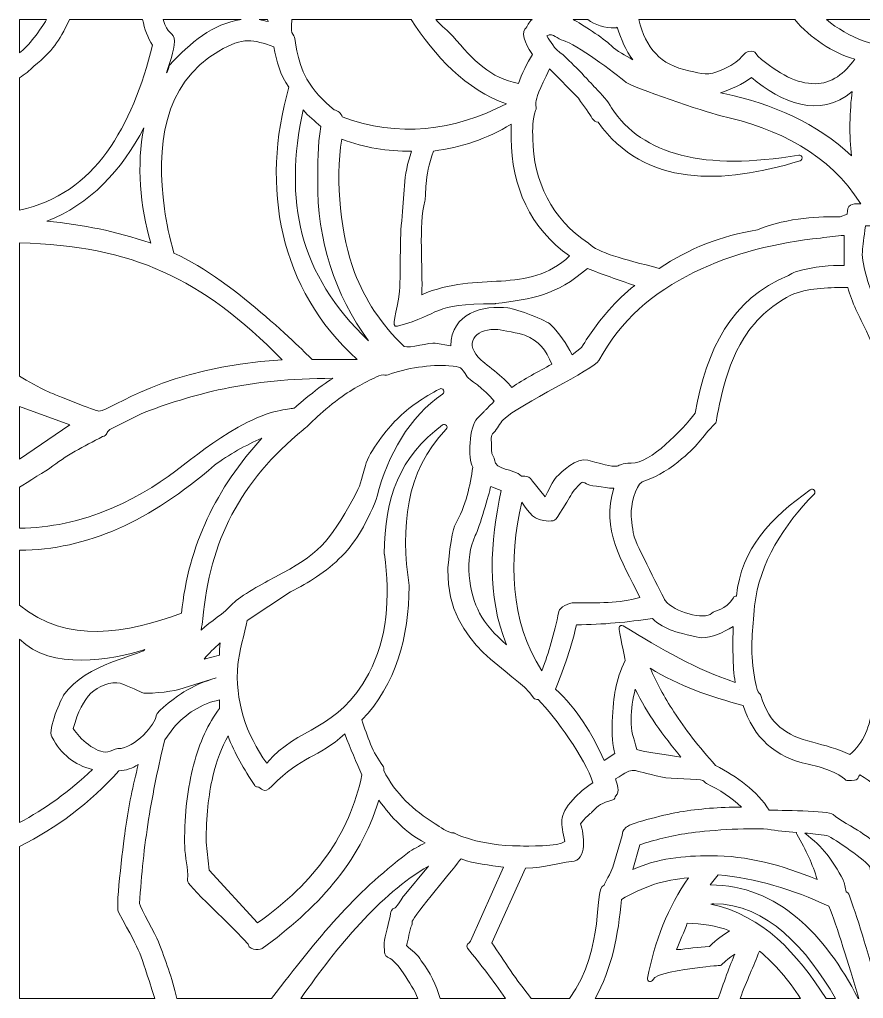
# Model space of a CAD drawing. Header units: millimetres. Extents: x -1200 to 1200, y -591 to 590.
# Drawn here: x -1200 to -186, y -586 to 590 of the extents above; entities that cross this region are included whole.
import ezdxf

# ---------------------------------------------------------------- set-up
doc = ezdxf.new("R2010")
doc.units = ezdxf.units.MM
doc.header["$MEASUREMENT"] = 0
doc.layers.add('Layer 1', color=7, linetype='Continuous')

msp = doc.modelspace()

# ---------------------------------------------------------------- linework, layer by layer
at = {"layer": 'Layer 1', "color": 250, "lineweight": 20}
for points, knots in [([(-1200.0502, 550.1167), (-1200.0502, 550.1167), (-1200.0502, 589.9713), (-1200.0502, 589.9713), (-1200.0502, 589.9713), (-1167.6913, 589.9713), (-1167.6913, 589.9713), (-1174.3447, 578.5433), (-1189.7363, 557.2686), (-1200.0502, 550.1167)], [0, 0, 0, 0, 0.333333333, 0.333333333, 0.333333333, 0.666666667, 0.666666667, 0.666666667, 1, 1, 1, 1]), ([(-1200.0502, 361.2103), (-1200.0502, 361.2103), (-1200.0502, 520.0186), (-1200.0502, 520.0186), (-1194.0051, 524.096), (-1188.0217, 528.6208), (-1182.758, 533.9669), (-1159.115, 553.8118), (-1153.8545, 561.8034), (-1139.8852, 589.9713), (-1139.8852, 589.9713), (-1052.2518, 589.9713), (-1052.2518, 589.9713), (-1050.0604, 579.0228), (-1046.0807, 567.8572), (-1040.2073, 559.3141), (-1065.0608, 461.4956), (-1108.927, 380.1898), (-1200.0502, 361.2103)], [0, 0, 0, 0, 0.166666667, 0.166666667, 0.166666667, 0.333333333, 0.333333333, 0.333333333, 0.5, 0.5, 0.5, 0.666666667, 0.666666667, 0.666666667, 0.833333333, 0.833333333, 0.833333333, 1, 1, 1, 1]), ([(-1027.3606, 589.9713), (-1027.3606, 589.9713), (-933.8211, 589.9713), (-933.8211, 589.9713), (-968.1476, 584.8919), (-994.5999, 562.5512), (-1019.8515, 535.268), (-1021.6828, 533.2894), (-1019.3272, 532.4277), (-1023.7311, 525.9273), (-1020.2471, 536.7162), (-1013.9618, 552.0387), (-1013.9618, 563.9343), (-1013.9618, 575.3872), (-1023.6594, 572.2111), (-1027.3606, 589.9713)], [0, 0, 0, 0, 0.2, 0.2, 0.2, 0.4, 0.4, 0.4, 0.6, 0.6, 0.6, 0.8, 0.8, 0.8, 1, 1, 1, 1]), ([(-912.3991, 589.9713), (-912.3991, 589.9713), (-902.2948, 589.9713), (-902.2948, 589.9713), (-901.9562, 589.1691), (-901.6163, 588.3797), (-901.2757, 587.6037), (-905.0151, 588.3336), (-908.4517, 589.2924), (-912.3991, 589.9713)], [0, 0, 0, 0, 0.333333333, 0.333333333, 0.333333333, 0.666666667, 0.666666667, 0.666666667, 1, 1, 1, 1]), ([(-872.8006, 589.9713), (-872.8006, 589.9713), (-729.7869, 589.9713), (-729.7869, 589.9713), (-701.9201, 547.3573), (-662.6633, 504.314), (-615.2373, 488.9019), (-677.6247, 455.878), (-745.6777, 448.1203), (-812.4455, 473.0001), (-813.8182, 478.1548), (-817.6001, 479.8283), (-821.9211, 481.6574), (-836.3756, 492.8839), (-847.242, 505.0066), (-854.9557, 518.4686), (-867.8456, 540.9645), (-868.6748, 568.8305), (-870.4307, 570.5018), (-875.0114, 574.8618), (-873.2495, 583.8209), (-872.8006, 589.9713)], [0, 0, 0, 0, 0.142857143, 0.142857143, 0.142857143, 0.285714286, 0.285714286, 0.285714286, 0.428571429, 0.428571429, 0.428571429, 0.571428571, 0.571428571, 0.571428571, 0.714285714, 0.714285714, 0.714285714, 0.857142857, 0.857142857, 0.857142857, 1, 1, 1, 1]), ([(-700.053, 589.9713), (-700.053, 589.9713), (-584.1083, 589.9713), (-584.1083, 589.9713), (-589.2283, 586.706), (-589.1935, 581.9956), (-593.0843, 578.2925), (-598.4673, 573.1694), (-588.0964, 553.1612), (-583.7477, 547.9781), (-590.1683, 537.7142), (-596.7141, 524.5873), (-600.7323, 513.3275), (-634.5532, 519.3585), (-654.4557, 540.8623), (-679.6681, 570.161), (-684.2128, 575.4424), (-693.6552, 582.4539), (-700.053, 589.9713)], [0, 0, 0, 0, 0.166666667, 0.166666667, 0.166666667, 0.333333333, 0.333333333, 0.333333333, 0.5, 0.5, 0.5, 0.666666667, 0.666666667, 0.666666667, 0.833333333, 0.833333333, 0.833333333, 1, 1, 1, 1]), ([(-535.0169, 589.9713), (-535.0169, 589.9713), (-517.4338, 589.9713), (-517.4338, 589.9713), (-508.5118, 583.7008), (-497.7172, 579.8757), (-484.1706, 579.8757), (-483.3519, 579.8757), (-482.5988, 580.1676), (-482.0066, 580.6553), (-477.218, 565.2698), (-471.9276, 553.4139), (-463.3215, 541.7351), (-471.8117, 546.5792), (-482.7351, 551.8796), (-489.3671, 558.6426), (-498.1905, 567.6404), (-525.0571, 584.7727), (-535.0169, 589.9713)], [0, 0, 0, 0, 0.166666667, 0.166666667, 0.166666667, 0.333333333, 0.333333333, 0.333333333, 0.5, 0.5, 0.5, 0.666666667, 0.666666667, 0.666666667, 0.833333333, 0.833333333, 0.833333333, 1, 1, 1, 1]), ([(-455.9347, 589.9713), (-455.9347, 589.9713), (-268.83, 589.9713), (-268.83, 589.9713), (-249.3469, 567.4287), (-223.8819, 550.426), (-196.5223, 542.35), (-208.3464, 525.8109), (-224.8361, 512.6601), (-244.2186, 512.9183), (-265.8789, 512.9183), (-287.7272, 524.014), (-313.2817, 546.202), (-315.8508, 550.7322), (-317.4585, 551.8866), (-320.3907, 551.8866), (-334.2419, 551.8866), (-327.3063, 542.1242), (-354.1563, 530.3516), (-374.7781, 521.3098), (-378.9751, 524.9688), (-395.8967, 528.4314), (-430.5313, 535.5185), (-447.778, 555.7652), (-455.9347, 589.9713)], [0, 0, 0, 0, 0.125, 0.125, 0.125, 0.25, 0.25, 0.25, 0.375, 0.375, 0.375, 0.5, 0.5, 0.5, 0.625, 0.625, 0.625, 0.75, 0.75, 0.75, 0.875, 0.875, 0.875, 1, 1, 1, 1]), ([(-230.6962, 589.9713), (-230.6962, 589.9713), (41.8164, 589.9713), (41.8164, 589.9713), (42.2522, 551.1006), (62.4812, 534.1081), (64.663, 527.661), (65.7109, 524.5644), (65.1683, 506.9734), (62.0934, 504.3161), (52.5687, 496.085), (38.3159, 490.9814), (25.2013, 478.2268), (-8.1235, 487.128), (11.5521, 505.1225), (-11.869, 505.1225), (-24.6574, 505.1225), (-54.7378, 484.34), (-78.0156, 509.9887), (-95.7537, 529.5334), (-86.6537, 562.0926), (-103.8112, 559.6349), (-103.8112, 559.6349), (-133.9556, 555.7802), (-133.9556, 555.7802), (-167.9226, 553.6353), (-204.895, 568.4998), (-230.6962, 589.9713)], [0, 0, 0, 0, 0.111111111, 0.111111111, 0.111111111, 0.222222222, 0.222222222, 0.222222222, 0.333333333, 0.333333333, 0.333333333, 0.444444444, 0.444444444, 0.444444444, 0.555555556, 0.555555556, 0.555555556, 0.666666667, 0.666666667, 0.666666667, 0.777777778, 0.777777778, 0.777777778, 0.888888889, 0.888888889, 0.888888889, 1, 1, 1, 1]), ([(-894.7221, 557.3514), (-919.2442, 566.0056), (-931.0408, 569.461), (-960.6406, 552.1601), (-1028.67, 512.3973), (-1035.8401, 435.957), (-1025.9068, 362.7864), (-1023.6164, 345.9107), (-1019.9807, 328.1027), (-1014.5671, 309.3595), (-940.8078, 276.4798), (-849.8199, 182.2855), (-848.4691, 181.7379), (-848.4691, 181.7379), (-794.4003, 181.7379), (-794.4003, 181.7379), (-887.8701, 265.8301), (-910.9947, 388.7232), (-876.4813, 508.7207), (-887.1948, 523.9349), (-891.1171, 539.1962), (-894.7221, 557.3514)], [0, 0, 0, 0, 0.142857143, 0.142857143, 0.142857143, 0.285714286, 0.285714286, 0.285714286, 0.428571429, 0.428571429, 0.428571429, 0.571428571, 0.571428571, 0.571428571, 0.714285714, 0.714285714, 0.714285714, 0.857142857, 0.857142857, 0.857142857, 1, 1, 1, 1]), ([(-313.6858, 337.4738), (-275.3745, 353.0541), (-237.3472, 353.1742), (-214.2678, 353.175), (-214.2678, 353.175), (-205.7727, 356.0735), (-205.7727, 356.0735), (-205.7727, 368.0228), (-200.742, 368.7566), (-189.463, 368.7566), (-226.9711, 428.5839), (-288.1989, 459.173), (-359.2375, 474.7727), (-359.2375, 474.7727), (-359.2375, 474.7734), (-359.2375, 474.7734), (-375.5387, 478.6859), (-463.7231, 508.4725), (-471.1402, 514.4669), (-484.6207, 525.3614), (-532.0365, 561.1634), (-546.7609, 564.7337), (-554.2733, 566.5553), (-558.4429, 574.5924), (-566.5259, 570.46), (-562.1493, 563.5824), (-558.8146, 555.7068), (-547.0939, 547.4515), (-541.9032, 543.7955), (-513.9753, 514.1932), (-508.2091, 507.7892), (-500.501, 499.9001), (-492.8205, 492.0111), (-488.7833, 483.845), (-470.2288, 455.506), (-442.3853, 436.5862), (-405.2541, 427.0913), (-367.6248, 417.4693), (-320.4798, 417.4882), (-263.8192, 427.1492), (-262.3213, 427.4046), (-260.9152, 426.6417), (-260.2119, 425.335), (-260.2119, 425.335), (-260.2111, 425.335), (-260.2111, 425.335), (-259.2444, 423.3896), (-260.1513, 420.9306), (-262.2674, 420.2836), (-355.0452, 391.9188), (-449.2635, 387.934), (-504.9887, 466.8865), (-511.5103, 466.8865), (-512.3527, 473.2492), (-519.0776, 482.0617), (-522.0908, 486.0098), (-525.4178, 490.3706), (-528.7238, 495.4149), (-528.7238, 495.4149), (-563.2516, 530.7334), (-563.2516, 530.7334), (-588.4201, 481.1766), (-576.7314, 489.5711), (-580.0401, 480.6969), (-583.9623, 470.1768), (-583.7097, 458.1026), (-583.5611, 447.0429), (-582.8773, 396.1862), (-560.2968, 349.6626), (-516.6863, 321.5007), (-516.4438, 321.3529), (-516.2157, 321.172), (-516.0078, 320.9578), (-505.3908, 310.0889), (-475.8164, 302.4381), (-431.478, 291.0985), (-395.5155, 315.3573), (-357.2298, 330.008), (-313.6858, 337.4738)], [0, 0, 0, 0, 0.038461538, 0.038461538, 0.038461538, 0.076923077, 0.076923077, 0.076923077, 0.115384615, 0.115384615, 0.115384615, 0.153846154, 0.153846154, 0.153846154, 0.192307692, 0.192307692, 0.192307692, 0.230769231, 0.230769231, 0.230769231, 0.269230769, 0.269230769, 0.269230769, 0.307692308, 0.307692308, 0.307692308, 0.346153846, 0.346153846, 0.346153846, 0.384615385, 0.384615385, 0.384615385, 0.423076923, 0.423076923, 0.423076923, 0.461538462, 0.461538462, 0.461538462, 0.5, 0.5, 0.5, 0.538461538, 0.538461538, 0.538461538, 0.576923077, 0.576923077, 0.576923077, 0.615384615, 0.615384615, 0.615384615, 0.653846154, 0.653846154, 0.653846154, 0.692307692, 0.692307692, 0.692307692, 0.730769231, 0.730769231, 0.730769231, 0.769230769, 0.769230769, 0.769230769, 0.807692308, 0.807692308, 0.807692308, 0.846153846, 0.846153846, 0.846153846, 0.884615385, 0.884615385, 0.884615385, 0.923076923, 0.923076923, 0.923076923, 0.961538462, 0.961538462, 0.961538462, 1, 1, 1, 1]), ([(-353.996, 501.161), (-296.2277, 489.442), (-241.8083, 464.7471), (-200.5719, 426.4778), (-203.717, 448.4089), (-202.7049, 481.6906), (-199.7559, 503.7478), (-238.7143, 470.4418), (-285.0501, 489.9375), (-320.5551, 520.485), (-331.7835, 512.3248), (-344.8231, 506.1618), (-358.0774, 501.995), (-358.0774, 501.995), (-353.996, 501.161), (-353.996, 501.161)], [0, 0, 0, 0, 0.2, 0.2, 0.2, 0.4, 0.4, 0.4, 0.6, 0.6, 0.6, 0.8, 0.8, 0.8, 1, 1, 1, 1]), ([(-859.4813, 481.6935), (-882.352, 371.727), (-865.3231, 284.8754), (-780.7514, 203.9668), (-821.454, 259.998), (-842.7608, 325.05), (-841.8589, 396.5541), (-841.8589, 415.6153), (-841.8513, 438.3665), (-838.2791, 461.3871), (-845.248, 468.1653), (-852.8455, 473.784), (-859.4813, 481.6935)], [0, 0, 0, 0, 0.25, 0.25, 0.25, 0.5, 0.5, 0.5, 0.75, 0.75, 0.75, 1, 1, 1, 1]), ([(-1042.2242, 321.4554), (-1055.5424, 366.0802), (-1059.6256, 415.1507), (-1050.6544, 460.0746), (-1076.7017, 409.5538), (-1115.8341, 367.2936), (-1167.4066, 347.8196), (-1123.1608, 343.643), (-1085.1532, 335.6994), (-1043.0719, 321.8363), (-1043.0719, 321.8363), (-1042.2242, 321.4554), (-1042.2242, 321.4554)], [0, 0, 0, 0, 0.25, 0.25, 0.25, 0.5, 0.5, 0.5, 0.75, 0.75, 0.75, 1, 1, 1, 1]), ([(-716.8864, 259.5239), (-649.2449, 288.8686), (-589.3445, 258.3246), (-539.2324, 306.1988), (-586.1014, 337.6315), (-609.5135, 391.3891), (-609.5135, 447.0479), (-609.5135, 447.0479), (-609.5135, 464.1519), (-609.5135, 464.1519), (-637.975, 447.0231), (-670.1275, 436.0861), (-702.6351, 432.0939), (-714.8666, 399.7348), (-711.0703, 379.9115), (-713.2112, 371.9816), (-721.0695, 342.8747), (-715.1573, 291.0023), (-716.8864, 259.5239)], [0, 0, 0, 0, 0.166666667, 0.166666667, 0.166666667, 0.333333333, 0.333333333, 0.333333333, 0.5, 0.5, 0.5, 0.666666667, 0.666666667, 0.666666667, 0.833333333, 0.833333333, 0.833333333, 1, 1, 1, 1]), ([(-628.3789, 248.742), (-628.553, 248.7144), (-628.7306, 248.6996), (-628.9123, 248.6996), (-707.6972, 248.6996), (-690.9734, 236.4205), (-746.069, 221.5557), (-755.3619, 219.0485), (-745.7916, 238.3508), (-743.764, 263.238), (-741.3395, 292.9956), (-744.0794, 318.7331), (-740.8945, 348.0763), (-737.5432, 378.9525), (-739.7514, 402.2682), (-729.1465, 431.8225), (-758.7977, 431.922), (-784.6218, 435.8445), (-812.903, 446.204), (-821.3956, 395.9074), (-813.883, 328.7773), (-797.5758, 286.1483), (-785.0581, 253.4258), (-765.6544, 223.9729), (-738.0119, 197.3245), (-731.8269, 194.813), (-706.8513, 202.3322), (-700.5961, 201.1468), (-700.5961, 201.1468), (-681.8847, 197.9549), (-681.8847, 197.9549), (-681.8847, 237.3681), (-642.4993, 247.3027), (-613.2577, 243.5627), (-602.723, 242.2154), (-566.339, 228.4812), (-561.6189, 223.452), (-550.9591, 212.0942), (-543.4135, 201.3873), (-536.2945, 187.4331), (-536.2945, 187.4331), (-524.8594, 196.2021), (-524.8594, 196.2021), (-515.0156, 212.2496), (-504.1644, 227.2743), (-492.3078, 240.7497), (-482.5857, 251.8002), (-472.1717, 261.8203), (-461.069, 270.5228), (-481.127, 277.3729), (-500.9121, 284.2153), (-517.8036, 291.0391), (-555.9053, 258.2817), (-583.2061, 254.5283), (-628.3789, 248.742)], [0, 0, 0, 0, 0.055555556, 0.055555556, 0.055555556, 0.111111111, 0.111111111, 0.111111111, 0.166666667, 0.166666667, 0.166666667, 0.222222222, 0.222222222, 0.222222222, 0.277777778, 0.277777778, 0.277777778, 0.333333333, 0.333333333, 0.333333333, 0.388888889, 0.388888889, 0.388888889, 0.444444444, 0.444444444, 0.444444444, 0.5, 0.5, 0.5, 0.555555556, 0.555555556, 0.555555556, 0.611111111, 0.611111111, 0.611111111, 0.666666667, 0.666666667, 0.666666667, 0.722222222, 0.722222222, 0.722222222, 0.777777778, 0.777777778, 0.777777778, 0.833333333, 0.833333333, 0.833333333, 0.888888889, 0.888888889, 0.888888889, 0.944444444, 0.944444444, 0.944444444, 1, 1, 1, 1]), ([(-156.8879, 338.3219), (-179.479, 338.1879), (-158.9003, 342.2135), (-183.8187, 342.2135), (-186.7711, 312.4411), (-191.825, 310.7859), (-180.7737, 275.2433), (-162.2357, 215.6227), (-156.8085, 248.9147), (-138.0086, 163.4048), (-125.0309, 104.3767), (-111.3816, 32.0302), (-122.4748, -27.5217), (-111.3793, -43.7297), (-93.497, -44.4557), (-82.868, -33.5809), (-73.7253, -24.2267), (-55.1573, -21.3747), (-41.8076, 15.6908), (-39.5298, 22.0149), (-37.6055, 19.8802), (-38.1773, 33.9187), (-38.4902, 41.6011), (-43.2748, 77.9284), (-41.7253, 82.1556), (-34.8645, 100.8736), (-40.5929, 110.9849), (-25.3404, 122.6498), (-25.3404, 122.6498), (-24.3558, 123.6577), (-24.3558, 123.6577), (-44.0828, 143.8935), (-64.9292, 172.045), (-68.6437, 201.1524), (-71.3008, 221.9738), (-77.3223, 215.6971), (-65.2, 240.6444), (-72.5814, 257.3357), (-81.7674, 273.1683), (-93.1824, 288.581), (-104.7722, 304.2298), (-118.6678, 319.4276), (-135.314, 334.6375), (-135.314, 334.6375), (-156.8879, 338.3219), (-156.8879, 338.3219)], [0, 0, 0, 0, 0.066666667, 0.066666667, 0.066666667, 0.133333333, 0.133333333, 0.133333333, 0.2, 0.2, 0.2, 0.266666667, 0.266666667, 0.266666667, 0.333333333, 0.333333333, 0.333333333, 0.4, 0.4, 0.4, 0.466666667, 0.466666667, 0.466666667, 0.533333333, 0.533333333, 0.533333333, 0.6, 0.6, 0.6, 0.666666667, 0.666666667, 0.666666667, 0.733333333, 0.733333333, 0.733333333, 0.8, 0.8, 0.8, 0.866666667, 0.866666667, 0.866666667, 0.933333333, 0.933333333, 0.933333333, 1, 1, 1, 1]), ([(-388.3668, 117.385), (-374.4686, 194.7191), (-345.4769, 253.8752), (-276.1705, 282.702), (-273.4075, 283.9366), (-270.7559, 286.0109), (-267.8495, 286.8431), (-243.7256, 293.7501), (-225.6843, 294.7271), (-209.5734, 294.7271), (-209.5734, 294.7271), (-209.5734, 330.5206), (-209.5734, 330.5206), (-218.7834, 330.5206), (-226.8828, 328.688), (-237.6768, 327.5874), (-340.0706, 317.1469), (-454.0204, 276.1377), (-503.9689, 180.494), (-509.6629, 169.5908), (-599.1869, 128.4374), (-618.9076, 109.3602), (-623.4269, 104.9883), (-625.8899, 98.4158), (-630.2839, 93.8988), (-634.7614, 89.2956), (-633.0739, 87.5914), (-633.0739, 73.0063), (-633.0739, 66.3179), (-629.2723, 63.7374), (-629.2723, 61.3218), (-629.2723, 48.0454), (-606.6589, 51.3436), (-597.0109, 41.4741), (-585.0563, 41.4741), (-589.7528, 42.0745), (-568.5428, 16.7666), (-565.5411, 22.1403), (-558.7483, 37.0695), (-554.9837, 40.6239), (-549.2167, 46.0688), (-530.8187, 64.6396), (-517.4284, 60.7996), (-468.6028, 46.7976), (-489.6533, 57.0649), (-465.1325, 57.0649), (-441.905, 57.0649), (-404.2562, 96.5995), (-388.3668, 117.385)], [0, 0, 0, 0, 0.0625, 0.0625, 0.0625, 0.125, 0.125, 0.125, 0.1875, 0.1875, 0.1875, 0.25, 0.25, 0.25, 0.3125, 0.3125, 0.3125, 0.375, 0.375, 0.375, 0.4375, 0.4375, 0.4375, 0.5, 0.5, 0.5, 0.5625, 0.5625, 0.5625, 0.625, 0.625, 0.625, 0.6875, 0.6875, 0.6875, 0.75, 0.75, 0.75, 0.8125, 0.8125, 0.8125, 0.875, 0.875, 0.875, 0.9375, 0.9375, 0.9375, 1, 1, 1, 1]), ([(-1200.0502, 161.7431), (-1200.0502, 161.7431), (-1200.0502, 321.9205), (-1200.0502, 321.9205), (-1063.0762, 317.6064), (-982.7484, 280.1601), (-884.4326, 181.2828), (-1029.5729, 172.2093), (-1086.7696, 121.4922), (-1104.8448, 119.5584), (-1108.3513, 119.7381), (-1157.9317, 139.5938), (-1164.5573, 142.4651), (-1178.0181, 148.9901), (-1189.74, 155.3736), (-1200.0502, 161.7431)], [0, 0, 0, 0, 0.2, 0.2, 0.2, 0.4, 0.4, 0.4, 0.6, 0.6, 0.6, 0.8, 0.8, 0.8, 1, 1, 1, 1]), ([(-368.5271, -123.1969), (-364.2574, -118.849), (-352.0258, -120.3759), (-342.4517, -104.4927), (-341.617, -103.108), (-340.36, -102.6876), (-338.7808, -102.6876), (-333.1595, -45.2425), (-297.1564, -8.16), (-250.0792, 25.1921), (-246.7292, 27.5654), (-242.5862, 22.9138), (-245.5771, 19.8545), (-281.1149, -16.4975), (-311.4133, -62.1044), (-316.9367, -114.2307), (-319.1232, -144.9154), (-322.7071, -161.0442), (-318.4015, -191.9248), (-313.7856, -225.0313), (-310.8635, -217.5094), (-309.4627, -222.124), (-299.0088, -256.5624), (-279.9785, -269.5666), (-247.1261, -278.1342), (-247.1261, -278.1342), (-247.1268, -278.1377), (-247.1268, -278.1377), (-232.3884, -281.9069), (-217.6527, -285.6784), (-202.7311, -293.007), (-185.6862, -278.9744), (-178.2202, -258.7898), (-175.271, -234.3634), (-174.7946, -230.4171), (-169.4718, -230.4068), (-168.4819, -233.981), (-163.1412, -253.2646), (-158.0522, -272.635), (-157.109, -291.3997), (-136.9093, -280.162), (-119.8969, -264.8234), (-106.0782, -245.3841), (-91.1759, -224.4211), (-79.9682, -198.671), (-72.4577, -168.1382), (-70.3261, -150.5362), (-75.2133, -78.0949), (-76.0209, -60.7544), (-94.382, -67.2892), (-110.087, -71.9373), (-127.6334, -57.581), (-139.6698, -47.733), (-139.7059, -38.3385), (-147.44, -30.9615), (-148.3478, -30.1565), (-148.8191, -28.8892), (-148.5676, -27.5987), (-135.0786, 41.5586), (-152.5346, 151.0074), (-182.5425, 215.5721), (-191.3629, 233.0925), (-200.2222, 250.2024), (-204.9822, 268.1841), (-225.5306, 268.1841), (-249.5813, 267.8627), (-269.7095, 260.5905), (-293.7653, 249.171), (-314.1315, 232.0817), (-329.8815, 207.4414), (-355.5564, 167.2747), (-362.3025, 106.9606), (-363.6547, 105.5776), (-382.4242, 86.379), (-383.4926, 78.7577), (-409.1476, 58.4792), (-423.66, 47.0082), (-438.2244, 38.9538), (-451.8809, 34.8057), (-460.9445, 29.1642), (-465.4793, 6.2464), (-465.4793, -4.9167), (-465.4793, -8.8156), (-462.6809, -27.3121), (-461.6895, -31.356), (-460.1842, -37.4958), (-426.6389, -104.7802), (-424.284, -107.9376), (-414.1148, -121.5723), (-377.0629, -131.9142), (-368.5271, -123.1969)], [0, 0, 0, 0, 0.033333333, 0.033333333, 0.033333333, 0.066666667, 0.066666667, 0.066666667, 0.1, 0.1, 0.1, 0.133333333, 0.133333333, 0.133333333, 0.166666667, 0.166666667, 0.166666667, 0.2, 0.2, 0.2, 0.233333333, 0.233333333, 0.233333333, 0.266666667, 0.266666667, 0.266666667, 0.3, 0.3, 0.3, 0.333333333, 0.333333333, 0.333333333, 0.366666667, 0.366666667, 0.366666667, 0.4, 0.4, 0.4, 0.433333333, 0.433333333, 0.433333333, 0.466666667, 0.466666667, 0.466666667, 0.5, 0.5, 0.5, 0.533333333, 0.533333333, 0.533333333, 0.566666667, 0.566666667, 0.566666667, 0.6, 0.6, 0.6, 0.633333333, 0.633333333, 0.633333333, 0.666666667, 0.666666667, 0.666666667, 0.7, 0.7, 0.7, 0.733333333, 0.733333333, 0.733333333, 0.766666667, 0.766666667, 0.766666667, 0.8, 0.8, 0.8, 0.833333333, 0.833333333, 0.833333333, 0.866666667, 0.866666667, 0.866666667, 0.9, 0.9, 0.9, 0.933333333, 0.933333333, 0.933333333, 0.966666667, 0.966666667, 0.966666667, 1, 1, 1, 1]), ([(-560.7842, 175.9593), (-567.3094, 193.1544), (-576.2577, 204.3553), (-592.8466, 210.718), (-599.0545, 213.0991), (-620.2879, 217.0179), (-625.4417, 217.5313), (-649.3682, 219.9147), (-666.408, 203.7153), (-649.1859, 184.4979), (-641.6339, 176.0709), (-617.8922, 160.9186), (-608.817, 148.0896), (-593.4916, 158.5553), (-576.9538, 166.938), (-560.7842, 175.9593)], [0, 0, 0, 0, 0.2, 0.2, 0.2, 0.4, 0.4, 0.4, 0.6, 0.6, 0.6, 0.8, 0.8, 0.8, 1, 1, 1, 1]), ([(-762.5783, -311.9062), (-748.5792, -340.1086), (-726.9357, -359.5587), (-700.9021, -375.9461), (-695.4817, -379.3581), (-685.6093, -387.1082), (-678.43, -387.1082), (-677.9156, -387.1082), (-648.9308, -402.6948), (-598.4384, -402.6948), (-591.8683, -402.6948), (-551.3697, -403.7285), (-545.0577, -397.2843), (-549.3108, -375.534), (-553.1643, -367.0702), (-535.068, -346.7087), (-528.6271, -339.4614), (-520.3697, -332.6643), (-511.1588, -326.7599), (-520.8234, -297.0694), (-555.561, -248.8299), (-577.031, -226.6326), (-579.0412, -226.6326), (-581.0595, -226.8487), (-582.3215, -224.9773), (-606.1286, -189.673), (-685.6945, -165.6475), (-685.6945, -71.1511), (-685.6945, -67.2561), (-681.0802, -24.6657), (-677.5428, -18.6225), (-663.0152, 7.4335), (-659.1009, 30.0031), (-655.4245, 52.5013), (-662.0678, 61.8085), (-659.6076, 101.7717), (-650.2327, 110.7363), (-636.9273, 124.3383), (-645.1667, 115.9255), (-629.8244, 131.6216), (-641.5792, 146.6389), (-660.9711, 158.6885), (-662.2572, 160.6618), (-670.3463, 173.0737), (-668.5969, 172.8513), (-684.4246, 174.1973), (-704.5984, 175.9128), (-737.111, 171.161), (-757.021, 163.2868), (-759.6262, 162.2565), (-762.7468, 163.4915), (-765.4395, 162.9864), (-780.4226, 157.1703), (-796.3521, 148.4783), (-812.2915, 137.391), (-834.8876, 121.6738), (-853.0826, 101.9375), (-859.3992, 97.3004), (-896.96, 66.5061), (-925.1407, 32.8451), (-944.8713, -4.639), (-964.6322, -42.1802), (-975.9284, -83.6088), (-979.6995, -129.8837), (-980.0562, -134.3477), (-981.159, -138.8797), (-981.8794, -143.2999), (-970.1771, -132.8201), (-954.8164, -123.386), (-943.7858, -111.6234), (-935.5117, -102.8003), (-905.4302, -85.8236), (-893.2041, -79.6586), (-893.2041, -79.6586), (-893.2014, -79.6636), (-893.2014, -79.6636), (-841.0474, -52.9789), (-827.7908, -37.4364), (-799.391, 14.3938), (-789.4394, 32.5556), (-790.3785, 33.6851), (-784.5903, 54.4972), (-780.0057, 70.9817), (-757.4881, 99.2522), (-747.008, 109.626), (-732.0345, 124.4479), (-714.6712, 136.3083), (-695.3981, 146.1848), (-691.6251, 148.2748), (-688.124, 142.6665), (-691.7597, 140.197), (-731.1424, 113.4456), (-758.369, 66.5824), (-770.3023, 17.6048), (-772.7061, 7.7391), (-784.0107, -13.967), (-789.2348, -23.2294), (-802.0587, -45.9663), (-821.3069, -64.9141), (-843.1896, -79.4643), (-852.7558, -85.8253), (-863.2739, -91.6986), (-874.7387, -97.5663), (-874.7387, -97.5663), (-926.7182, -131.749), (-926.7182, -131.749), (-929.5848, -146.2407), (-936.493, -171.114), (-937.7939, -184.5092), (-941.912, -226.9114), (-927.9567, -269.0428), (-903.0748, -303.1012), (-865.8907, -258.7445), (-817.3536, -265.1188), (-780.4937, -195.6064), (-758.414, -153.9673), (-754.6307, -104.3648), (-761.8162, -52.302), (-761.8528, -52.0971), (-761.8714, -51.8864), (-761.8714, -51.6709), (-761.8714, 15.937), (-743.3472, 64.7831), (-691.9987, 103.0536), (-688.6523, 105.5478), (-684.3814, 100.8833), (-687.4136, 97.7818), (-737.3323, 46.7217), (-741.6581, -20.4872), (-732.1631, -90.0045), (-732.1272, -90.2087), (-732.1085, -90.42), (-732.1085, -90.6349), (-732.1085, -151.9821), (-747.8938, -208.5314), (-788.7608, -251.3169), (-782.3401, -270.8016), (-775.6858, -291.136), (-763.4523, -306.4724), (-762.2527, -307.9764), (-762.5783, -310.0651), (-762.5783, -311.9062)], [0, 0, 0, 0, 0.021276596, 0.021276596, 0.021276596, 0.042553191, 0.042553191, 0.042553191, 0.063829787, 0.063829787, 0.063829787, 0.085106383, 0.085106383, 0.085106383, 0.106382979, 0.106382979, 0.106382979, 0.127659574, 0.127659574, 0.127659574, 0.14893617, 0.14893617, 0.14893617, 0.170212766, 0.170212766, 0.170212766, 0.191489362, 0.191489362, 0.191489362, 0.212765957, 0.212765957, 0.212765957, 0.234042553, 0.234042553, 0.234042553, 0.255319149, 0.255319149, 0.255319149, 0.276595745, 0.276595745, 0.276595745, 0.29787234, 0.29787234, 0.29787234, 0.319148936, 0.319148936, 0.319148936, 0.340425532, 0.340425532, 0.340425532, 0.361702128, 0.361702128, 0.361702128, 0.382978723, 0.382978723, 0.382978723, 0.404255319, 0.404255319, 0.404255319, 0.425531915, 0.425531915, 0.425531915, 0.446808511, 0.446808511, 0.446808511, 0.468085106, 0.468085106, 0.468085106, 0.489361702, 0.489361702, 0.489361702, 0.510638298, 0.510638298, 0.510638298, 0.531914894, 0.531914894, 0.531914894, 0.553191489, 0.553191489, 0.553191489, 0.574468085, 0.574468085, 0.574468085, 0.595744681, 0.595744681, 0.595744681, 0.617021277, 0.617021277, 0.617021277, 0.638297872, 0.638297872, 0.638297872, 0.659574468, 0.659574468, 0.659574468, 0.680851064, 0.680851064, 0.680851064, 0.70212766, 0.70212766, 0.70212766, 0.723404255, 0.723404255, 0.723404255, 0.744680851, 0.744680851, 0.744680851, 0.765957447, 0.765957447, 0.765957447, 0.787234043, 0.787234043, 0.787234043, 0.808510638, 0.808510638, 0.808510638, 0.829787234, 0.829787234, 0.829787234, 0.85106383, 0.85106383, 0.85106383, 0.872340426, 0.872340426, 0.872340426, 0.893617021, 0.893617021, 0.893617021, 0.914893617, 0.914893617, 0.914893617, 0.936170213, 0.936170213, 0.936170213, 0.957446809, 0.957446809, 0.957446809, 0.978723404, 0.978723404, 0.978723404, 1, 1, 1, 1]), ([(-1200.0502, -20.8659), (-1200.0502, -20.8659), (-1200.0502, 28.3004), (-1200.0502, 28.3004), (-1191.9731, 34.0088), (-1164.825, 49.866), (-1163.5809, 50.9768), (-1145.0776, 66.0714), (-1122.7408, 77.5432), (-1100.3716, 88.988), (-1094.7942, 90.564), (-1095.5639, 94.2938), (-1091.5186, 97.4114), (-1091.5186, 97.4114), (-1054.1395, 116.5263), (-1054.1395, 116.5263), (-1023.8589, 128.1344), (-991.6943, 138.7743), (-954.3751, 146.5071), (-917.206, 154.2082), (-874.8354, 159.0362), (-823.9787, 159.087), (-823.9787, 159.087), (-823.5663, 158.8757), (-823.5663, 158.8757), (-837.4348, 151.6759), (-870.0499, 123.2991), (-870.0611, 123.2951), (-874.2633, 121.7782), (-892.2356, 123.2293), (-926.0922, 106.379), (-926.0922, 106.379), (-926.0894, 106.3734), (-926.0894, 106.3734), (-990.0031, 74.5669), (-1013.929, 34.9033), (-1090.1381, 2.6422), (-1127.0931, -13.0016), (-1164.0522, -20.8377), (-1200.0502, -20.8659)], [0, 0, 0, 0, 0.076923077, 0.076923077, 0.076923077, 0.153846154, 0.153846154, 0.153846154, 0.230769231, 0.230769231, 0.230769231, 0.307692308, 0.307692308, 0.307692308, 0.384615385, 0.384615385, 0.384615385, 0.461538462, 0.461538462, 0.461538462, 0.538461538, 0.538461538, 0.538461538, 0.615384615, 0.615384615, 0.615384615, 0.692307692, 0.692307692, 0.692307692, 0.769230769, 0.769230769, 0.769230769, 0.846153846, 0.846153846, 0.846153846, 0.923076923, 0.923076923, 0.923076923, 1, 1, 1, 1]), ([(-1200.0502, 61.7496), (-1200.0502, 61.7496), (-1200.0502, 125.11), (-1200.0502, 125.11), (-1200.0502, 125.11), (-1139.5526, 103.2394), (-1139.5526, 103.2394), (-1139.5526, 103.2394), (-1200.0502, 61.7496), (-1200.0502, 61.7496)], [0, 0, 0, 0, 0.333333333, 0.333333333, 0.333333333, 0.666666667, 0.666666667, 0.666666667, 1, 1, 1, 1]), ([(-1200.0502, -113.3141), (-1200.0502, -113.3141), (-1200.0502, -47.409), (-1200.0502, -47.409), (-1159.646, -47.38), (-1120.2169, -38.517), (-1081.2844, -21.3098), (-1042.4556, -4.1477), (-1004.1325, 21.3196), (-965.8331, 54.6011), (-949.3743, 67.2892), (-927.9117, 78.8841), (-908.883, 87.3342), (-962.9542, 28.0453), (-997.6886, -42.0815), (-1005.4053, -123.1396), (-1070.5771, -147.1181), (-1143.3843, -160.8667), (-1200.0502, -113.3141)], [0, 0, 0, 0, 0.166666667, 0.166666667, 0.166666667, 0.333333333, 0.333333333, 0.333333333, 0.5, 0.5, 0.5, 0.666666667, 0.666666667, 0.666666667, 0.833333333, 0.833333333, 0.833333333, 1, 1, 1, 1]), ([(-596.7974, 10.3475), (-612.4612, -59.0301), (-611.2008, -132.0023), (-572.5993, -192.209), (-563.9697, -169.1175), (-557.6672, -148.626), (-552.3118, -121.184), (-551.2945, -115.971), (-540.2427, -110.4785), (-533.6882, -110.4785), (-505.152, -110.4785), (-480.1561, -111.6312), (-454.7946, -104.0969), (-477.2041, -58.9751), (-501.4932, -23.1558), (-486.1861, 27.1251), (-487.6131, 26.2352), (-515.4875, 30.5125), (-516.2972, 30.9459), (-524.3893, 35.2776), (-523.1471, 35.9432), (-529.4957, 29.4567), (-535.4163, 23.4075), (-537.5069, 18.5677), (-542.6878, 10.238), (-556.9712, -12.7263), (-555.5203, -12.3485), (-564.1581, -12.3485), (-582.8046, -12.3485), (-587.0981, -2.8836), (-596.7974, 10.3475)], [0, 0, 0, 0, 0.1, 0.1, 0.1, 0.2, 0.2, 0.2, 0.3, 0.3, 0.3, 0.4, 0.4, 0.4, 0.5, 0.5, 0.5, 0.6, 0.6, 0.6, 0.7, 0.7, 0.7, 0.8, 0.8, 0.8, 0.9, 0.9, 0.9, 1, 1, 1, 1]), ([(-634.0502, 29.0179), (-636.0546, 20.0284), (-647.5969, -19.8184), (-652.4991, -29.8632), (-665.9199, -57.3636), (-660.3849, -99.1105), (-647.3293, -123.0096), (-640.203, -136.0547), (-629.6785, -148.5194), (-615.0127, -160.9099), (-639.0867, -101.9901), (-634.671, -37.9189), (-621.444, 24.2591), (-626.1437, 26.3816), (-629.4057, 27.0484), (-634.0502, 29.0179)], [0, 0, 0, 0, 0.2, 0.2, 0.2, 0.4, 0.4, 0.4, 0.6, 0.6, 0.6, 0.8, 0.8, 0.8, 1, 1, 1, 1]), ([(-381.3351, -152.6124), (-384.0495, -152.6124), (-411.5198, -145.8095), (-414.9515, -144.4052), (-423.8915, -140.7468), (-433.0346, -136.2528), (-439.6955, -129.4392), (-469.1578, -133.7146), (-498.9223, -136.855), (-530.9404, -137.0137), (-538.4023, -170.1335), (-547.8694, -193.0545), (-556.2413, -214.2929), (-530.3881, -237.6135), (-512.2493, -267.5743), (-497.8622, -299.8633), (-497.8622, -299.8633), (-484.7116, -291.7983), (-484.7116, -291.7983), (-490.7266, -274.8199), (-487.6121, -231.2879), (-484.2128, -214.594), (-481.865, -203.0643), (-478.1511, -191.5213), (-472.636, -179.9661), (-472.4121, -177.1051), (-480.5581, -143.1184), (-479.8874, -140.4084), (-479.3306, -138.1586), (-476.7004, -137.0827), (-474.7821, -138.2591), (-428.2313, -166.8044), (-386.6868, -190.9048), (-340.2374, -206.2527), (-343.8018, -186.3727), (-342.8933, -161.045), (-342.8933, -139.2486), (-355.6756, -146.0709), (-367.0887, -152.6124), (-381.3351, -152.6124)], [0, 0, 0, 0, 0.076923077, 0.076923077, 0.076923077, 0.153846154, 0.153846154, 0.153846154, 0.230769231, 0.230769231, 0.230769231, 0.307692308, 0.307692308, 0.307692308, 0.384615385, 0.384615385, 0.384615385, 0.461538462, 0.461538462, 0.461538462, 0.538461538, 0.538461538, 0.538461538, 0.615384615, 0.615384615, 0.615384615, 0.692307692, 0.692307692, 0.692307692, 0.769230769, 0.769230769, 0.769230769, 0.846153846, 0.846153846, 0.846153846, 0.923076923, 0.923076923, 0.923076923, 1, 1, 1, 1]), ([(-1200.0502, -374.5699), (-1200.0502, -301.113), (-1200.0502, -227.6567), (-1200.0502, -154.2005), (-1162.2032, -192.6366), (-1089.5709, -179.0374), (-1049.4189, -166.8405), (-1055.3437, -173.586), (-1119.7615, -183.0328), (-1147.0895, -221.4215), (-1149.6544, -225.5664), (-1166.5764, -262.1259), (-1161.2898, -271.7301), (-1149.7246, -292.741), (-1134.7346, -305.4027), (-1112.2793, -310.9152), (-1140.4648, -337.3926), (-1169.8982, -358.6102), (-1200.0502, -374.5699)], [0, 0, 0, 0, 0.166666667, 0.166666667, 0.166666667, 0.333333333, 0.333333333, 0.333333333, 0.5, 0.5, 0.5, 0.666666667, 0.666666667, 0.666666667, 0.833333333, 0.833333333, 0.833333333, 1, 1, 1, 1]), ([(-978.4365, -178.325), (-978.4365, -178.325), (-959.9268, -173.5924), (-959.9268, -173.5924), (-959.9027, -169.1051), (-959.7645, -163.7964), (-958.974, -158.6482), (-966.2096, -164.8023), (-972.7116, -171.1834), (-978.4365, -178.325)], [0, 0, 0, 0, 0.333333333, 0.333333333, 0.333333333, 0.666666667, 0.666666667, 0.666666667, 1, 1, 1, 1]), ([(-363.996, -305.9608), (-338.3035, -319.1825), (-313.7732, -336.6902), (-299.4373, -359.8336), (-289.0895, -359.8347), (-227.3878, -359.9993), (-222.7283, -364.7655), (-216.3066, -371.3344), (-197.5577, -380.5548), (-189.9349, -385.7526), (-181.4508, -391.5376), (-173.8242, -397.3819), (-166.2087, -403.227), (-154.7108, -409.1137), (-142.3214, -415.9391), (-130.0393, -423.6692), (-124.8922, -426.9088), (-92.2075, -447.6989), (-92.2075, -452.9835), (-92.2075, -453.0879), (-89.6175, -454.1782), (-89.4134, -454.3815), (-89.4134, -454.3815), (-66.7719, -477.542), (-66.7719, -477.542), (-55.1974, -485.4834), (-44.5665, -495.4001), (-31.1125, -512.1112), (-20.9156, -524.7767), (-9.1254, -541.2984), (5.9226, -563.8001), (-11.0361, -516.9396), (-18.0204, -501.0306), (-41.4662, -462.6381), (-41.4662, -462.6381), (-60.3524, -431.7074), (-60.3524, -431.7074), (-76.9667, -410.9556), (-96.2661, -391.1333), (-117.8118, -372.2417), (-139.805, -352.9581), (-164.1634, -334.6164), (-190.4179, -317.2219), (-195.3721, -322.2976), (-188.7668, -324.0395), (-206.1188, -324.0395), (-209.2477, -324.0395), (-212.9925, -312.8655), (-252.5907, -304.4787), (-291.4534, -296.2477), (-318.6502, -272.8453), (-330.7368, -233.8312), (-370.3318, -223.5921), (-408.2704, -210.4185), (-442.4184, -189.2808), (-435.1283, -205.9961), (-425.7212, -223.4167), (-413.9089, -241.54), (-413.9089, -241.54), (-413.895, -241.54), (-413.895, -241.54), (-400.4576, -262.1567), (-383.9621, -283.6344), (-363.996, -305.9608)], [0, 0, 0, 0, 0.047619048, 0.047619048, 0.047619048, 0.095238095, 0.095238095, 0.095238095, 0.142857143, 0.142857143, 0.142857143, 0.19047619, 0.19047619, 0.19047619, 0.238095238, 0.238095238, 0.238095238, 0.285714286, 0.285714286, 0.285714286, 0.333333333, 0.333333333, 0.333333333, 0.380952381, 0.380952381, 0.380952381, 0.428571429, 0.428571429, 0.428571429, 0.476190476, 0.476190476, 0.476190476, 0.523809524, 0.523809524, 0.523809524, 0.571428571, 0.571428571, 0.571428571, 0.619047619, 0.619047619, 0.619047619, 0.666666667, 0.666666667, 0.666666667, 0.714285714, 0.714285714, 0.714285714, 0.761904762, 0.761904762, 0.761904762, 0.80952381, 0.80952381, 0.80952381, 0.857142857, 0.857142857, 0.857142857, 0.904761905, 0.904761905, 0.904761905, 0.952380952, 0.952380952, 0.952380952, 1, 1, 1, 1]), ([(-1008.7923, -214.7877), (-1018.8273, -217.78), (-1049.5443, -220.4393), (-1053.3517, -218.4121), (-1057.5068, -216.1996), (-1075.0818, -208.1162), (-1079.1673, -207.1573), (-1089.7128, -204.6823), (-1106.1544, -210.7519), (-1114.4848, -219.273), (-1122.9246, -227.9055), (-1130.0986, -241.5471), (-1135.591, -261.5242), (-1128.1148, -273.6658), (-1108.1259, -291.894), (-1094.1144, -289.7006), (-1090.1367, -289.0779), (-1086.2232, -285.8035), (-1082.1709, -285.8035), (-1061.1278, -285.8035), (-1036.1128, -255.3057), (-1036.1128, -246.4853), (-1036.1128, -240.7386), (-1008.3074, -221.1962), (-1002.5247, -217.6473), (-991.0226, -210.588), (-978.2257, -204.8638), (-963.7374, -200.8938), (-963.7374, -200.8938), (-963.7374, -200.6069), (-963.7374, -200.6069), (-963.7374, -200.6069), (-1008.7923, -214.7877), (-1008.7923, -214.7877)], [0, 0, 0, 0, 0.090909091, 0.090909091, 0.090909091, 0.181818182, 0.181818182, 0.181818182, 0.272727273, 0.272727273, 0.272727273, 0.363636364, 0.363636364, 0.363636364, 0.454545455, 0.454545455, 0.454545455, 0.545454545, 0.545454545, 0.545454545, 0.636363636, 0.636363636, 0.636363636, 0.727272727, 0.727272727, 0.727272727, 0.818181818, 0.818181818, 0.818181818, 0.909090909, 0.909090909, 0.909090909, 1, 1, 1, 1]), ([(-465.4793, -250.3783), (-465.4793, -266.9641), (-462.9893, -270.5043), (-458.4434, -286.7901), (-451.2138, -289.6635), (-417.7662, -293.8401), (-405.4214, -295.9457), (-426.8126, -270.3192), (-445.9578, -244.0588), (-460.3041, -214.1622), (-463.0927, -226.0802), (-465.4793, -238.1895), (-465.4793, -250.3783)], [0, 0, 0, 0, 0.25, 0.25, 0.25, 0.5, 0.5, 0.5, 0.75, 0.75, 0.75, 1, 1, 1, 1]), ([(-897.1998, -585.8156), (-839.3752, -510.3053), (-799.7232, -461.4503), (-733.9069, -411.2638), (-727.589, -406.4462), (-719.7422, -402.9359), (-712.8941, -398.9333), (-736.1193, -387.1593), (-753.1218, -368.4812), (-768.4651, -347.7187), (-791.2051, -423.1721), (-843.9118, -478.994), (-908.648, -525.8956), (-909.0593, -526.1935), (-922.8204, -530.0622), (-925.5581, -520.7771), (-928.4356, -514.7921), (-997.1575, -451.3593), (-997.9874, -445.6952), (-998.3809, -443.0088), (-997.8903, -440.1752), (-998.0226, -437.4669), (-998.6561, -424.4939), (-1001.8373, -411.4196), (-1001.8373, -398.4379), (-1001.8373, -363.5208), (-998.0834, -332.3985), (-991.04, -305.5473), (-983.8984, -278.3236), (-973.3705, -255.4755), (-959.9365, -237.4916), (-959.9365, -237.4916), (-959.9365, -227.2673), (-959.9365, -227.2673), (-981.1698, -231.4418), (-1001.2681, -244.5329), (-1014.8671, -260.5601), (-1014.8671, -260.5601), (-1025.6636, -275.2817), (-1025.6636, -275.2817), (-1033.2025, -306.1968), (-1039.7947, -338.0224), (-1044.9672, -370.737), (-1050.1368, -403.4341), (-1053.9094, -437.1008), (-1055.8246, -471.7386), (-1054.6391, -477.6141), (-1036.8254, -508.8115), (-1033.2702, -517.9054), (-1024.468, -540.4209), (-1017.3572, -560.0727), (-1010.9294, -585.8156), (-1010.9294, -585.8156), (-897.1998, -585.8156), (-897.1998, -585.8156)], [0, 0, 0, 0, 0.055555556, 0.055555556, 0.055555556, 0.111111111, 0.111111111, 0.111111111, 0.166666667, 0.166666667, 0.166666667, 0.222222222, 0.222222222, 0.222222222, 0.277777778, 0.277777778, 0.277777778, 0.333333333, 0.333333333, 0.333333333, 0.388888889, 0.388888889, 0.388888889, 0.444444444, 0.444444444, 0.444444444, 0.5, 0.5, 0.5, 0.555555556, 0.555555556, 0.555555556, 0.611111111, 0.611111111, 0.611111111, 0.666666667, 0.666666667, 0.666666667, 0.722222222, 0.722222222, 0.722222222, 0.777777778, 0.777777778, 0.777777778, 0.833333333, 0.833333333, 0.833333333, 0.888888889, 0.888888889, 0.888888889, 0.944444444, 0.944444444, 0.944444444, 1, 1, 1, 1]), ([(-949.6367, -270.3321), (-957.264, -284.2337), (-963.4499, -300.3779), (-967.8913, -319.3776), (-973.0499, -341.4482), (-975.8676, -367.4329), (-975.8759, -398.3014), (-975.8759, -398.3014), (-972.2242, -431.9385), (-972.2242, -431.9385), (-972.2242, -431.9385), (-914.0988, -495.1132), (-914.0988, -495.1132), (-879.3943, -470.5082), (-851.9031, -444.0583), (-831.1942, -414.8725), (-810.2822, -385.3999), (-796.2672, -353.1086), (-788.6958, -317.0741), (-795.5922, -302.8064), (-802.4228, -285.6084), (-809.2569, -268.1686), (-842.4166, -297.9915), (-860.0888, -293.1456), (-896.9, -330.8006), (-907.5797, -341.7251), (-909.1198, -331.8521), (-914.4457, -331.8339), (-915.6511, -331.8298), (-916.801, -331.2624), (-917.4906, -330.2012), (-930.5919, -310.0413), (-941.5203, -292.2604), (-949.6367, -270.3321)], [0, 0, 0, 0, 0.090909091, 0.090909091, 0.090909091, 0.181818182, 0.181818182, 0.181818182, 0.272727273, 0.272727273, 0.272727273, 0.363636364, 0.363636364, 0.363636364, 0.454545455, 0.454545455, 0.454545455, 0.545454545, 0.545454545, 0.545454545, 0.636363636, 0.636363636, 0.636363636, 0.727272727, 0.727272727, 0.727272727, 0.818181818, 0.818181818, 0.818181818, 0.909090909, 0.909090909, 0.909090909, 1, 1, 1, 1]), ([(-1200.0502, -585.8156), (-1200.0502, -585.8156), (-1200.0502, -403.1323), (-1200.0502, -403.1323), (-1155.0355, -381.113), (-1115.8434, -351.0624), (-1080.6508, -312.333), (-1071.8473, -312.0732), (-1064.8611, -309.4044), (-1057.4076, -304.9783), (-1063.8892, -329.6597), (-1068.8847, -355.1215), (-1072.7326, -381.3655), (-1074.0629, -390.4389), (-1085.2157, -475.2273), (-1081.3038, -482.1226), (-1050.7269, -538.0442), (-1058.3074, -523.2185), (-1037.449, -585.8156), (-1037.449, -585.8156), (-1200.0502, -585.8156), (-1200.0502, -585.8156)], [0, 0, 0, 0, 0.142857143, 0.142857143, 0.142857143, 0.285714286, 0.285714286, 0.285714286, 0.428571429, 0.428571429, 0.428571429, 0.571428571, 0.571428571, 0.571428571, 0.714285714, 0.714285714, 0.714285714, 0.857142857, 0.857142857, 0.857142857, 1, 1, 1, 1]), ([(-332.8878, -355.9413), (-345.3581, -344.6359), (-357.9617, -335.4283), (-374.9709, -327.6964), (-376.6643, -326.9266), (-377.4719, -324.6758), (-379.0682, -323.9249), (-382.9849, -322.0826), (-419.6192, -321.735), (-427.7166, -320.0822), (-470.5638, -311.3367), (-458.2663, -306.3859), (-484.0152, -322.1813), (-482.4059, -328.7642), (-478.3909, -337.1269), (-483.6331, -342.4892), (-483.6331, -342.4892), (-483.64, -342.4822), (-483.64, -342.4822), (-485.2903, -344.1703), (-484.4668, -346.5282), (-487.161, -347.3214), (-501.1956, -351.4539), (-504.8575, -353.4341), (-512.0757, -361.8387), (-513.8951, -363.9573), (-515.3584, -363.0785), (-525.9788, -375.905), (-521.989, -388.1097), (-517.0279, -420.4203), (-537.1596, -421.4464), (-554.631, -423.2216), (-566.5535, -428.8262), (-592.4168, -429.2202), (-592.4168, -429.2202), (-632.5978, -518.8971), (-632.5978, -518.8971), (-618.0369, -541.2341), (-603.3987, -563.5718), (-585.4162, -585.8156), (-585.4162, -585.8156), (-539.2221, -585.8156), (-539.2221, -585.8156), (-495.3684, -524.592), (-511.1537, -453.4429), (-497.8678, -449.7302), (-496.8368, -447.6219), (-489.749, -434.393), (-487.4063, -428.3509), (-487.4063, -428.3509), (-476.2034, -390.1381), (-476.2034, -390.1381), (-475.483, -385.1335), (-476.3035, -385.3065), (-471.2998, -380.2884), (-471.2998, -380.2884), (-471.2998, -380.2877), (-471.2998, -380.2877), (-465.1918, -374.364), (-418.9695, -363.9393), (-406.6519, -361.8395), (-383.8923, -357.9599), (-359.3038, -355.993), (-332.8878, -355.9413)], [0, 0, 0, 0, 0.047619048, 0.047619048, 0.047619048, 0.095238095, 0.095238095, 0.095238095, 0.142857143, 0.142857143, 0.142857143, 0.19047619, 0.19047619, 0.19047619, 0.238095238, 0.238095238, 0.238095238, 0.285714286, 0.285714286, 0.285714286, 0.333333333, 0.333333333, 0.333333333, 0.380952381, 0.380952381, 0.380952381, 0.428571429, 0.428571429, 0.428571429, 0.476190476, 0.476190476, 0.476190476, 0.523809524, 0.523809524, 0.523809524, 0.571428571, 0.571428571, 0.571428571, 0.619047619, 0.619047619, 0.619047619, 0.666666667, 0.666666667, 0.666666667, 0.714285714, 0.714285714, 0.714285714, 0.761904762, 0.761904762, 0.761904762, 0.80952381, 0.80952381, 0.80952381, 0.857142857, 0.857142857, 0.857142857, 0.904761905, 0.904761905, 0.904761905, 0.952380952, 0.952380952, 0.952380952, 1, 1, 1, 1]), ([(-369.9125, -414.3785), (-325.5548, -414.3785), (-284.0081, -425.6532), (-241.7976, -443.0901), (-247.4837, -423.9371), (-254.6884, -408.6653), (-266.2037, -388.5649), (-266.5851, -387.899), (-266.746, -387.1517), (-266.6798, -386.3859), (-278.5874, -385.4126), (-290.0253, -384.4415), (-301.5937, -382.4873), (-325.3799, -380.4916), (-377.2247, -384.2833), (-396.9739, -387.3442), (-418.2038, -390.6343), (-437.4492, -395.4199), (-454.7186, -401.1999), (-454.7186, -401.1999), (-463.4175, -430.8698), (-463.4175, -430.8698), (-433.9898, -417.6918), (-401.8022, -414.3785), (-369.9125, -414.3785)], [0, 0, 0, 0, 0.125, 0.125, 0.125, 0.25, 0.25, 0.25, 0.375, 0.375, 0.375, 0.5, 0.5, 0.5, 0.625, 0.625, 0.625, 0.75, 0.75, 0.75, 0.875, 0.875, 0.875, 1, 1, 1, 1]), ([(-165.4307, -585.8156), (-165.4307, -585.8156), (-118.5165, -585.8156), (-118.5165, -585.8156), (-118.5165, -585.8156), (-121.7764, -552.4393), (-121.7764, -552.4393), (-172.8376, -518.2184), (-175.7359, -433.8784), (-178.9296, -427.3614), (-181.4582, -422.2016), (-221.0402, -393.3245), (-230.1096, -390.1438), (-239.3676, -388.8115), (-248.224, -387.9415), (-256.7944, -387.205), (-234.2891, -404.4023), (-223.6718, -419.3371), (-210.7812, -443.3714), (-208.6467, -447.3512), (-208.2077, -453.2824), (-207.1317, -457.6892), (-203.6915, -458.9247), (-202.9004, -462.3865), (-202.7187, -463.9224), (-197.0288, -479.4884), (-191.3479, -496.931), (-185.2116, -517.207), (-179.1452, -537.257), (-172.7076, -559.7884), (-165.4307, -585.8156)], [0, 0, 0, 0, 0.1, 0.1, 0.1, 0.2, 0.2, 0.2, 0.3, 0.3, 0.3, 0.4, 0.4, 0.4, 0.5, 0.5, 0.5, 0.6, 0.6, 0.6, 0.7, 0.7, 0.7, 0.8, 0.8, 0.8, 0.9, 0.9, 0.9, 1, 1, 1, 1]), ([(-717.3977, -540.7216), (-707.1264, -554.7765), (-699.2404, -569.5395), (-694.8177, -585.8156), (-694.8177, -585.8156), (-616.3524, -585.8156), (-616.3524, -585.8156), (-630.6679, -564.4269), (-646.4085, -544.7202), (-662.0485, -525.3428), (-664.7768, -521.9625), (-659.9579, -519.3887), (-658.45, -517.1689), (-658.45, -517.1689), (-618.6526, -428.3487), (-618.6526, -428.3487), (-636.0254, -425.2642), (-652.5377, -424.7075), (-669.7166, -418.2263), (-676.0719, -426.2277), (-726.316, -487.0264), (-728.2938, -493.0981), (-728.7784, -494.5857), (-727.9984, -496.1752), (-728.7969, -497.6774), (-732.3294, -504.3238), (-732.468, -515.0111), (-735.2433, -522.2846), (-728.9032, -528.326), (-721.3577, -532.8735), (-717.3977, -540.7216)], [0, 0, 0, 0, 0.1, 0.1, 0.1, 0.2, 0.2, 0.2, 0.3, 0.3, 0.3, 0.4, 0.4, 0.4, 0.5, 0.5, 0.5, 0.6, 0.6, 0.6, 0.7, 0.7, 0.7, 0.8, 0.8, 0.8, 0.9, 0.9, 0.9, 1, 1, 1, 1]), ([(-721.4971, -585.8156), (-725.4961, -576.0818), (-731.9572, -566.17), (-738.4147, -556.2638), (-738.4147, -556.2638), (-738.4286, -556.2638), (-738.4286, -556.2638), (-759.0641, -524.4964), (-761.8714, -546.9193), (-761.8714, -519.2172), (-761.8714, -511.8349), (-755.5703, -492.6361), (-754.2324, -483.7192), (-754.1115, -482.2844), (-753.3556, -477.7165), (-748.6116, -476.8628), (-746.1302, -475.421), (-740.2398, -464.683), (-738.1266, -462.3116), (-738.1266, -462.3116), (-708.9032, -426.984), (-708.9032, -426.984), (-767.9793, -461.507), (-817.6139, -522.713), (-862.1504, -585.8156), (-862.1504, -585.8156), (-721.4971, -585.8156), (-721.4971, -585.8156)], [0, 0, 0, 0, 0.111111111, 0.111111111, 0.111111111, 0.222222222, 0.222222222, 0.222222222, 0.333333333, 0.333333333, 0.333333333, 0.444444444, 0.444444444, 0.444444444, 0.555555556, 0.555555556, 0.555555556, 0.666666667, 0.666666667, 0.666666667, 0.777777778, 0.777777778, 0.777777778, 0.888888889, 0.888888889, 0.888888889, 1, 1, 1, 1]), ([(-360.8605, -585.8156), (-354.9578, -569.6041), (-346.1828, -544.5621), (-340.7459, -532.5816), (-369.6225, -552.2506), (-341.8286, -542.9782), (-382.5844, -548.5725), (-405.9022, -551.7757), (-436.2, -555.9407), (-438.9492, -563.0198), (-440.2934, -567.123), (-446.5231, -565.7792), (-445.6666, -561.3885), (-437.3338, -518.6797), (-420.8814, -474.5672), (-396.209, -441.1096), (-425.2531, -442.537), (-452.3499, -452.5987), (-477.0691, -466.8201), (-480.456, -509.6025), (-488.8367, -550.6449), (-508.5539, -585.8156), (-508.5539, -585.8156), (-360.8605, -585.8156), (-360.8605, -585.8156)], [0, 0, 0, 0, 0.125, 0.125, 0.125, 0.25, 0.25, 0.25, 0.375, 0.375, 0.375, 0.5, 0.5, 0.5, 0.625, 0.625, 0.625, 0.75, 0.75, 0.75, 0.875, 0.875, 0.875, 1, 1, 1, 1]), ([(-227.8185, -475.1029), (-271.5292, -454.6102), (-315.4528, -441.6343), (-360.7686, -437.1771), (-360.7686, -437.1771), (-370.3596, -449.4447), (-370.3596, -449.4447), (-288.967, -449.4447), (-232.0989, -509.3), (-192.624, -585.8156), (-192.624, -585.8156), (-191.7466, -585.8156), (-191.7466, -585.8156), (-204.53, -543.2699), (-217.7199, -499.5123), (-227.8185, -475.1029)], [0, 0, 0, 0, 0.2, 0.2, 0.2, 0.4, 0.4, 0.4, 0.6, 0.6, 0.6, 0.8, 0.8, 0.8, 1, 1, 1, 1]), ([(-230.9499, -585.8156), (-230.9499, -585.8156), (-219.731, -585.8156), (-219.731, -585.8156), (-253.9178, -526.4516), (-302.5041, -472.0991), (-366.0978, -472.0991), (-367.2931, -472.0991), (-368.5113, -472.2135), (-369.746, -472.4009), (-305.9001, -486.6695), (-266.6985, -531.2375), (-230.9499, -585.8156)], [0, 0, 0, 0, 0.25, 0.25, 0.25, 0.5, 0.5, 0.5, 0.75, 0.75, 0.75, 1, 1, 1, 1]), ([(-371.3262, -523.4847), (-362.1445, -514.2778), (-355.456, -510.022), (-347.0134, -504.478), (-363.7084, -498.4261), (-379.6879, -495.7202), (-397.9399, -495.492), (-401.4187, -505.4133), (-406.945, -517.2778), (-410.6684, -527.2363), (-397.5642, -526.5704), (-384.4997, -523.6789), (-371.3262, -523.4847)], [0, 0, 0, 0, 0.25, 0.25, 0.25, 0.5, 0.5, 0.5, 0.75, 0.75, 0.75, 1, 1, 1, 1]), ([(-311.1971, -528.9588), (-318.2839, -547.5141), (-326.1448, -563.7312), (-334.4452, -585.8156), (-334.4452, -585.8156), (-261.9378, -585.8156), (-261.9378, -585.8156), (-276.5437, -562.9605), (-292.172, -545.0832), (-311.1971, -528.9588)], [0, 0, 0, 0, 0.333333333, 0.333333333, 0.333333333, 0.666666667, 0.666666667, 0.666666667, 1, 1, 1, 1])]:
    msp.add_open_spline(points, degree=3, knots=knots, dxfattribs=at)
msp.add_open_spline([(-334.6759, -214.8117), (-334.7519, -214.8344), (-334.8287, -214.8542), (-334.9067, -214.8711)], degree=3, dxfattribs=at)

doc.saveas('drawing.dxf')
